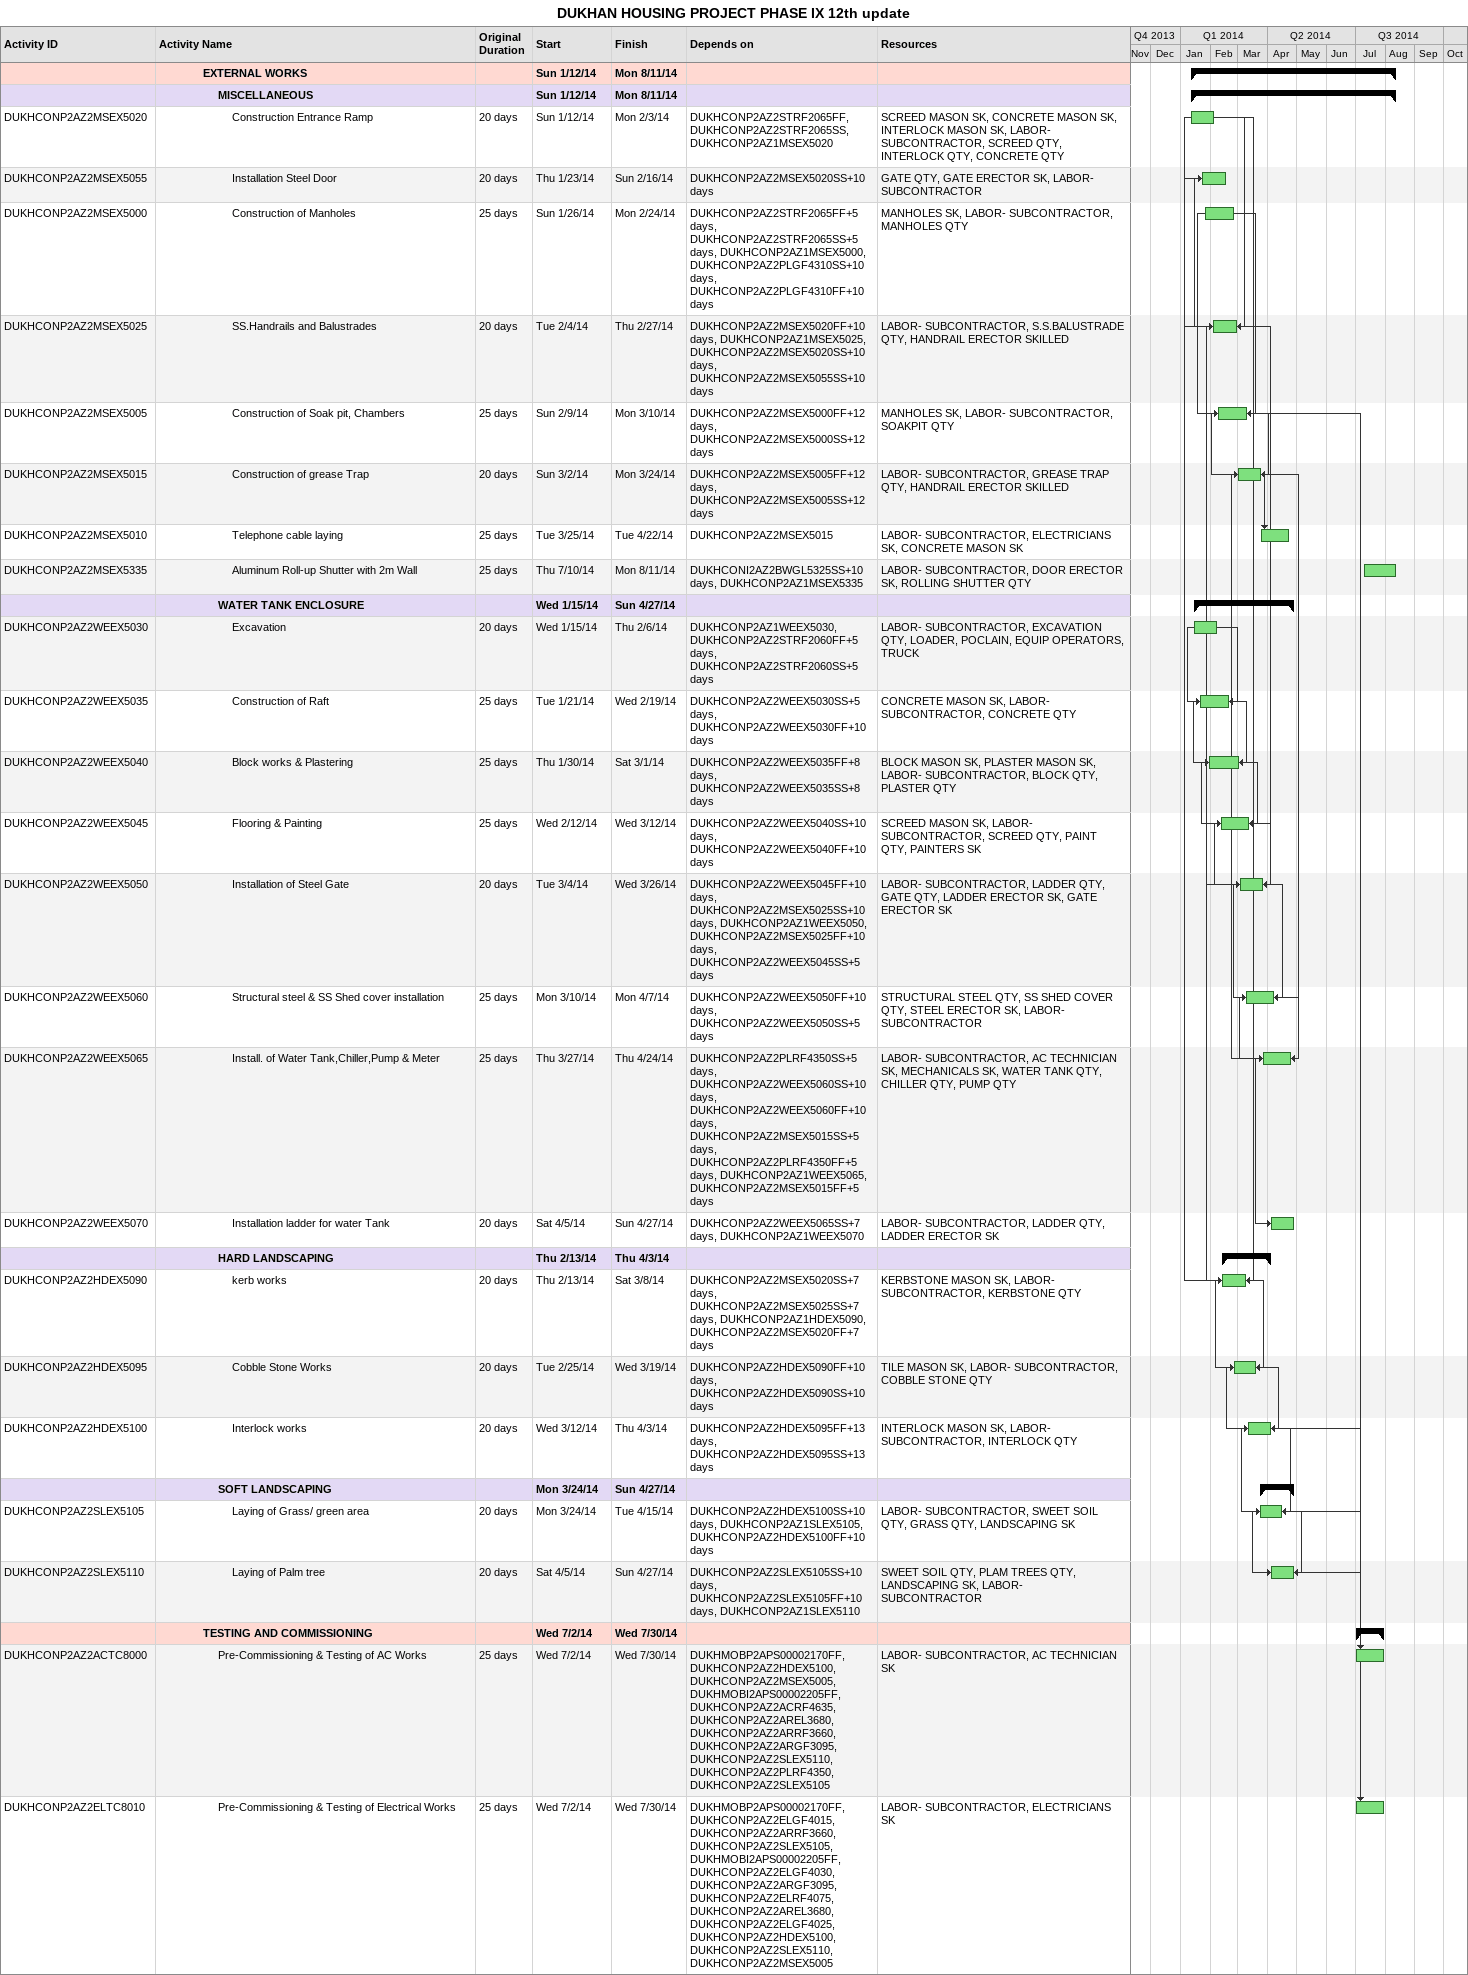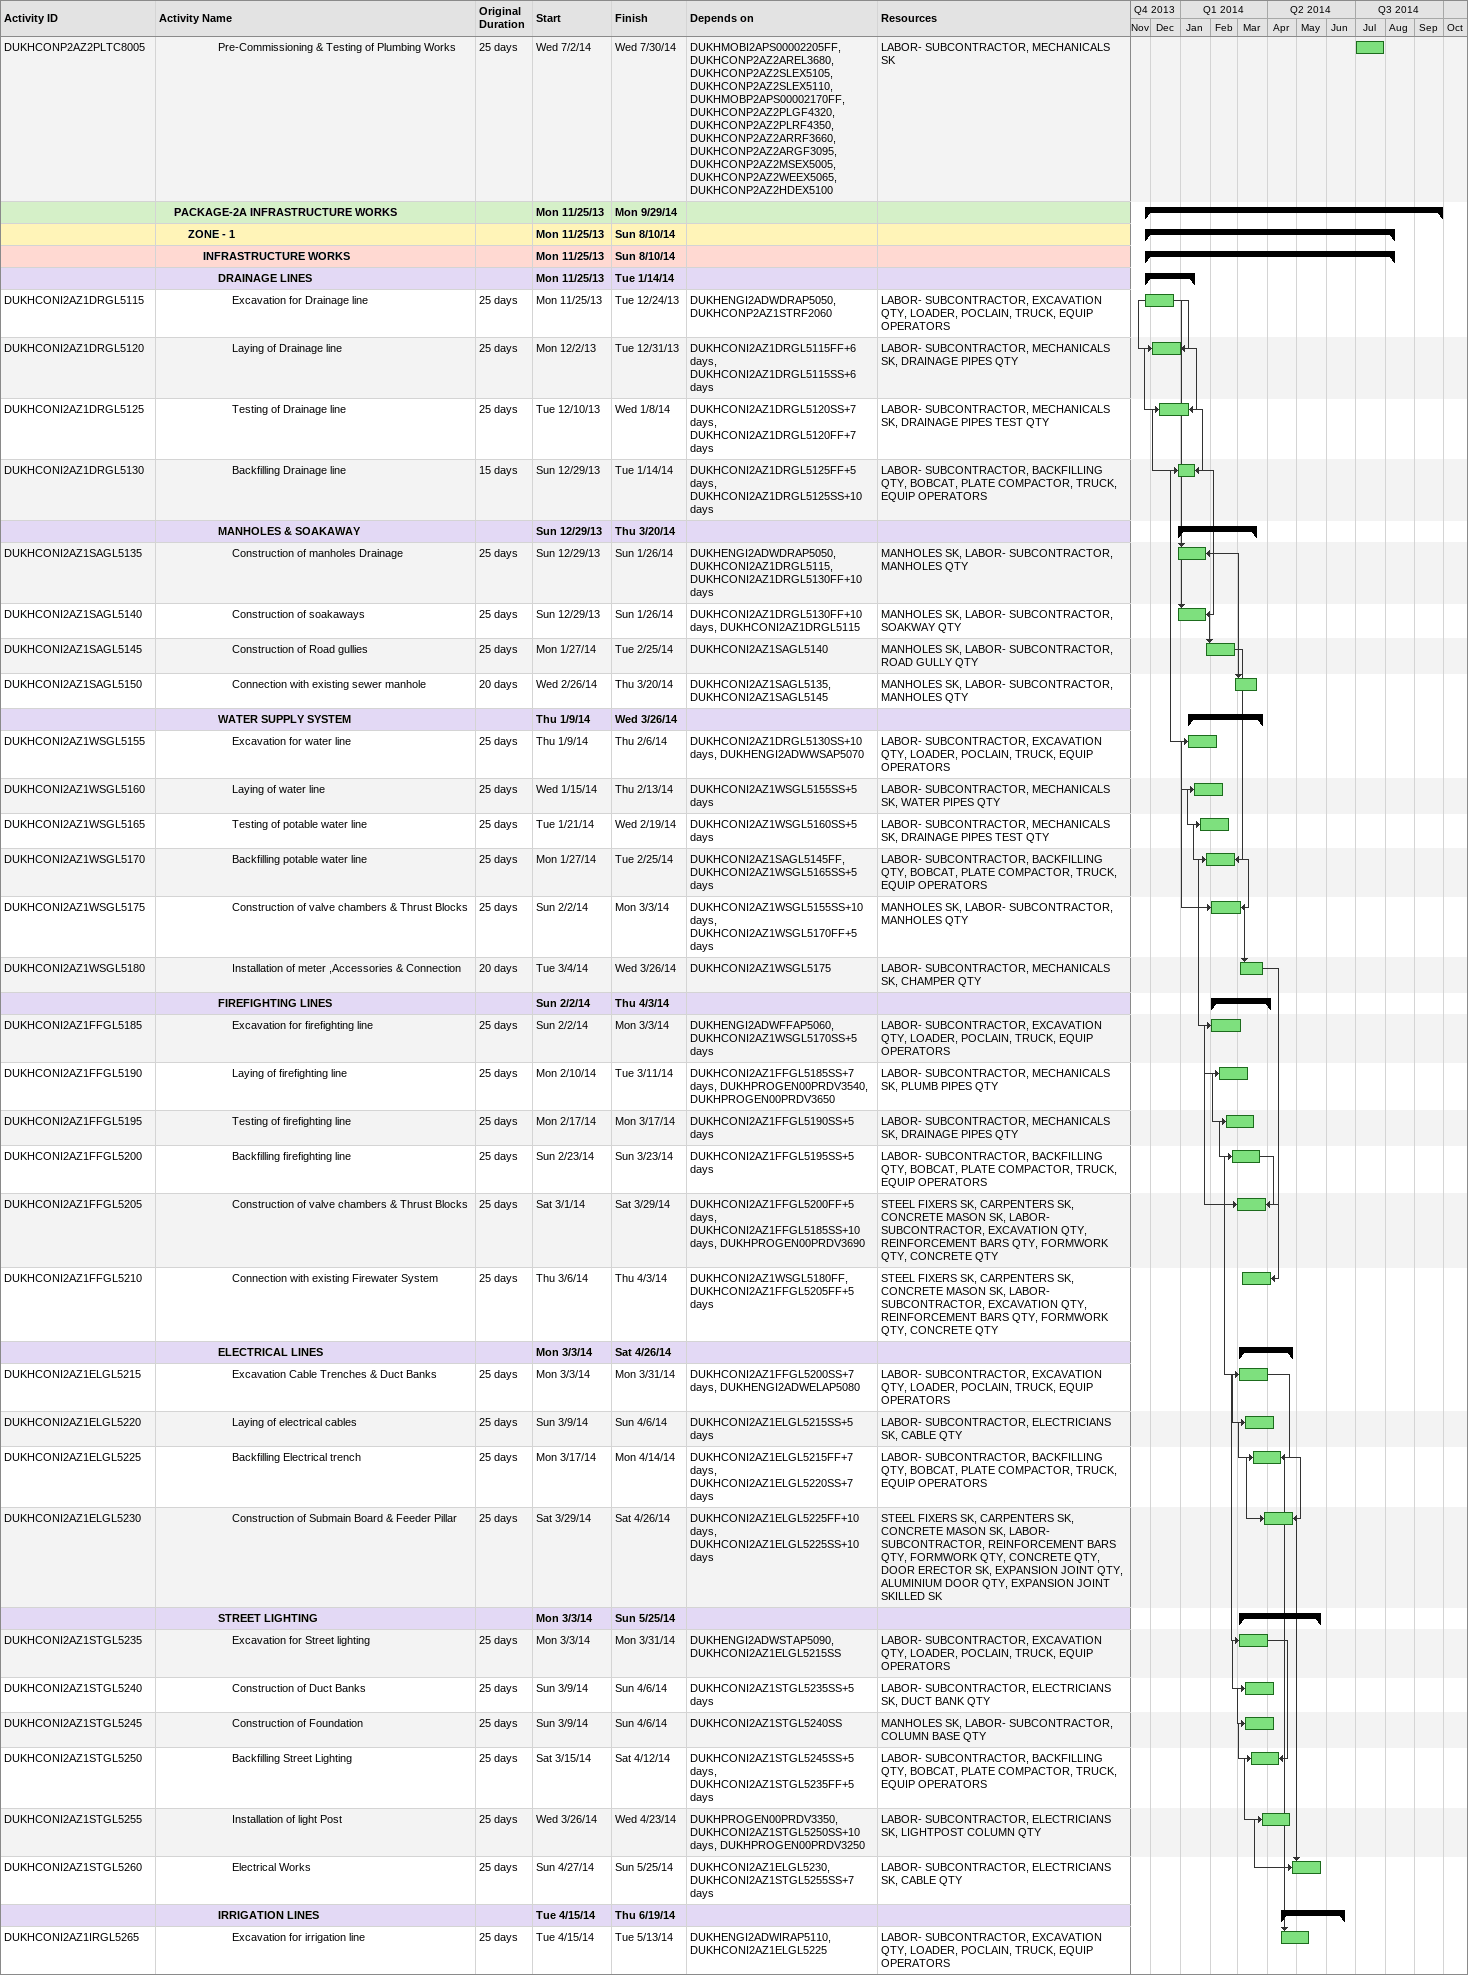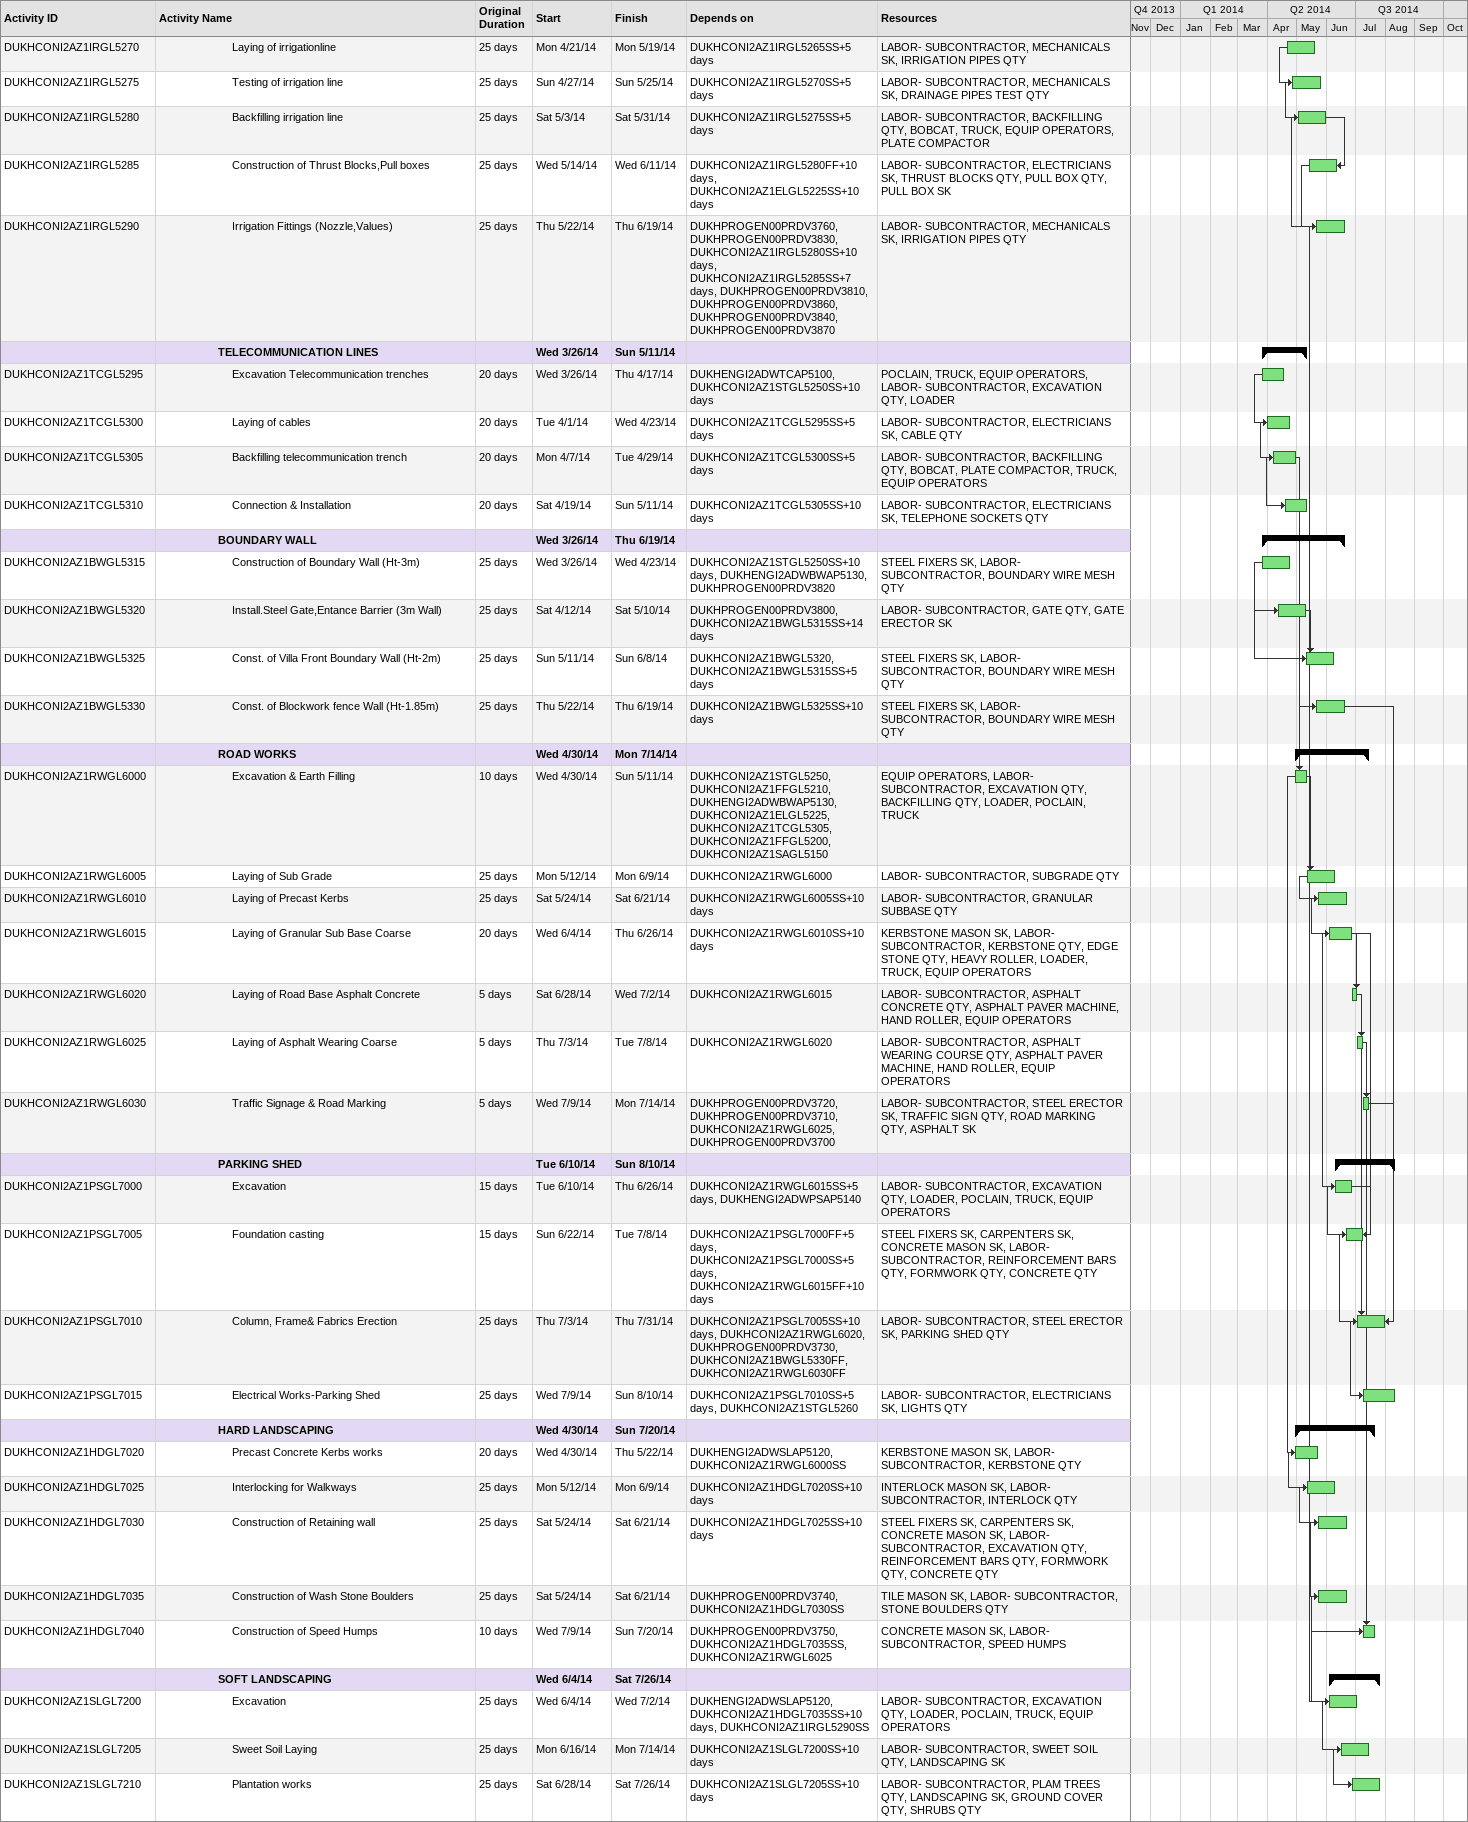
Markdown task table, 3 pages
DUKHAN HOUSING PROJECT PHASE IX 12th update

| ID | Level | Task | Original duration | Start | Finish | Predecessors | Resources |
|---|---|---|---|---|---|---|---|
|  | 4 | **EXTERNAL WORKS** |  | 2014-01-12 | 2014-08-11 |  |  |
|  | 5 | **MISCELLANEOUS** |  | 2014-01-12 | 2014-08-11 |  |  |
| DUKHCONP2AZ2MSEX5020 | 6 | Construction Entrance Ramp | 20d | 2014-01-12 | 2014-02-03 | DUKHCONP2AZ2STRF2065FF, DUKHCONP2AZ2STRF2065SS, DUKHCONP2AZ1MSEX5020 | SCREED MASON SK, CONCRETE MASON SK, INTERLOCK MASON SK, LABOR- SUBCONTRACTOR, SCREED QTY, INTERLOCK QTY, CONCRETE QTY |
| DUKHCONP2AZ2MSEX5055 | 6 | Installation Steel Door | 20d | 2014-01-23 | 2014-02-16 | DUKHCONP2AZ2MSEX5020SS+10d | GATE QTY, GATE ERECTOR SK, LABOR- SUBCONTRACTOR |
| DUKHCONP2AZ2MSEX5000 | 6 | Construction of Manholes | 25d | 2014-01-26 | 2014-02-24 | DUKHCONP2AZ2STRF2065FF+5d, DUKHCONP2AZ2STRF2065SS+5d, DUKHCONP2AZ1MSEX5000, DUKHCONP2AZ2PLGF4310SS+10d, DUKHCONP2AZ2PLGF4310FF+10d | MANHOLES SK, LABOR- SUBCONTRACTOR, MANHOLES QTY |
| DUKHCONP2AZ2MSEX5025 | 6 | SS.Handrails and Balustrades | 20d | 2014-02-04 | 2014-02-27 | DUKHCONP2AZ2MSEX5020FF+10d, DUKHCONP2AZ1MSEX5025, DUKHCONP2AZ2MSEX5020SS+10d, DUKHCONP2AZ2MSEX5055SS+10d | LABOR- SUBCONTRACTOR, S.S.BALUSTRADE QTY, HANDRAIL ERECTOR SKILLED |
| DUKHCONP2AZ2MSEX5005 | 6 | Construction of Soak pit, Chambers | 25d | 2014-02-09 | 2014-03-10 | DUKHCONP2AZ2MSEX5000FF+12d, DUKHCONP2AZ2MSEX5000SS+12d | MANHOLES SK, LABOR- SUBCONTRACTOR, SOAKPIT QTY |
| DUKHCONP2AZ2MSEX5015 | 6 | Construction of grease Trap | 20d | 2014-03-02 | 2014-03-24 | DUKHCONP2AZ2MSEX5005FF+12d, DUKHCONP2AZ2MSEX5005SS+12d | LABOR- SUBCONTRACTOR, GREASE TRAP QTY, HANDRAIL ERECTOR SKILLED |
| DUKHCONP2AZ2MSEX5010 | 6 | Telephone cable laying | 25d | 2014-03-25 | 2014-04-22 | DUKHCONP2AZ2MSEX5015 | LABOR- SUBCONTRACTOR, ELECTRICIANS SK, CONCRETE MASON SK |
| DUKHCONP2AZ2MSEX5335 | 6 | Aluminum Roll-up Shutter with 2m Wall | 25d | 2014-07-10 | 2014-08-11 | DUKHCONI2AZ2BWGL5325SS+10d, DUKHCONP2AZ1MSEX5335 | LABOR- SUBCONTRACTOR, DOOR ERECTOR SK, ROLLING SHUTTER QTY |
|  | 5 | **WATER TANK ENCLOSURE** |  | 2014-01-15 | 2014-04-27 |  |  |
| DUKHCONP2AZ2WEEX5030 | 6 | Excavation | 20d | 2014-01-15 | 2014-02-06 | DUKHCONP2AZ1WEEX5030, DUKHCONP2AZ2STRF2060FF+5d, DUKHCONP2AZ2STRF2060SS+5d | LABOR- SUBCONTRACTOR, EXCAVATION QTY, LOADER, POCLAIN, EQUIP OPERATORS, TRUCK |
| DUKHCONP2AZ2WEEX5035 | 6 | Construction of Raft | 25d | 2014-01-21 | 2014-02-19 | DUKHCONP2AZ2WEEX5030SS+5d, DUKHCONP2AZ2WEEX5030FF+10d | CONCRETE MASON SK, LABOR- SUBCONTRACTOR, CONCRETE QTY |
| DUKHCONP2AZ2WEEX5040 | 6 | Block works & Plastering | 25d | 2014-01-30 | 2014-03-01 | DUKHCONP2AZ2WEEX5035FF+8d, DUKHCONP2AZ2WEEX5035SS+8d | BLOCK MASON SK, PLASTER MASON SK, LABOR- SUBCONTRACTOR, BLOCK QTY, PLASTER QTY |
| DUKHCONP2AZ2WEEX5045 | 6 | Flooring & Painting | 25d | 2014-02-12 | 2014-03-12 | DUKHCONP2AZ2WEEX5040SS+10d, DUKHCONP2AZ2WEEX5040FF+10d | SCREED MASON SK, LABOR- SUBCONTRACTOR, SCREED QTY, PAINT QTY, PAINTERS SK |
| DUKHCONP2AZ2WEEX5050 | 6 | Installation of Steel Gate | 20d | 2014-03-04 | 2014-03-26 | DUKHCONP2AZ2WEEX5045FF+10d, DUKHCONP2AZ2MSEX5025SS+10d, DUKHCONP2AZ1WEEX5050, DUKHCONP2AZ2MSEX5025FF+10d, DUKHCONP2AZ2WEEX5045SS+5d | LABOR- SUBCONTRACTOR, LADDER QTY, GATE QTY, LADDER ERECTOR SK, GATE ERECTOR SK |
| DUKHCONP2AZ2WEEX5060 | 6 | Structural steel & SS Shed cover installation | 25d | 2014-03-10 | 2014-04-07 | DUKHCONP2AZ2WEEX5050FF+10d, DUKHCONP2AZ2WEEX5050SS+5d | STRUCTURAL STEEL QTY, SS SHED COVER QTY, STEEL ERECTOR SK, LABOR- SUBCONTRACTOR |
| DUKHCONP2AZ2WEEX5065 | 6 | Install. of Water Tank,Chiller,Pump & Meter | 25d | 2014-03-27 | 2014-04-24 | DUKHCONP2AZ2PLRF4350SS+5d, DUKHCONP2AZ2WEEX5060SS+10d, DUKHCONP2AZ2WEEX5060FF+10d, DUKHCONP2AZ2MSEX5015SS+5d, DUKHCONP2AZ2PLRF4350FF+5d, DUKHCONP2AZ1WEEX5065, DUKHCONP2AZ2MSEX5015FF+5d | LABOR- SUBCONTRACTOR, AC TECHNICIAN SK, MECHANICALS SK, WATER TANK QTY, CHILLER QTY, PUMP QTY |
| DUKHCONP2AZ2WEEX5070 | 6 | Installation ladder for water Tank | 20d | 2014-04-05 | 2014-04-27 | DUKHCONP2AZ2WEEX5065SS+7d, DUKHCONP2AZ1WEEX5070 | LABOR- SUBCONTRACTOR, LADDER QTY, LADDER ERECTOR SK |
|  | 5 | **HARD LANDSCAPING** |  | 2014-02-13 | 2014-04-03 |  |  |
| DUKHCONP2AZ2HDEX5090 | 6 | kerb works | 20d | 2014-02-13 | 2014-03-08 | DUKHCONP2AZ2MSEX5020SS+7d, DUKHCONP2AZ2MSEX5025SS+7d, DUKHCONP2AZ1HDEX5090, DUKHCONP2AZ2MSEX5020FF+7d | KERBSTONE MASON SK, LABOR- SUBCONTRACTOR, KERBSTONE QTY |
| DUKHCONP2AZ2HDEX5095 | 6 | Cobble Stone Works | 20d | 2014-02-25 | 2014-03-19 | DUKHCONP2AZ2HDEX5090FF+10d, DUKHCONP2AZ2HDEX5090SS+10d | TILE MASON SK, LABOR- SUBCONTRACTOR, COBBLE STONE QTY |
| DUKHCONP2AZ2HDEX5100 | 6 | Interlock works | 20d | 2014-03-12 | 2014-04-03 | DUKHCONP2AZ2HDEX5095FF+13d, DUKHCONP2AZ2HDEX5095SS+13d | INTERLOCK MASON SK, LABOR- SUBCONTRACTOR, INTERLOCK QTY |
|  | 5 | **SOFT LANDSCAPING** |  | 2014-03-24 | 2014-04-27 |  |  |
| DUKHCONP2AZ2SLEX5105 | 6 | Laying of Grass/ green area | 20d | 2014-03-24 | 2014-04-15 | DUKHCONP2AZ2HDEX5100SS+10d, DUKHCONP2AZ1SLEX5105, DUKHCONP2AZ2HDEX5100FF+10d | LABOR- SUBCONTRACTOR, SWEET SOIL QTY, GRASS QTY, LANDSCAPING SK |
| DUKHCONP2AZ2SLEX5110 | 6 | Laying of Palm tree | 20d | 2014-04-05 | 2014-04-27 | DUKHCONP2AZ2SLEX5105SS+10d, DUKHCONP2AZ2SLEX5105FF+10d, DUKHCONP2AZ1SLEX5110 | SWEET SOIL QTY, PLAM TREES QTY, LANDSCAPING SK, LABOR- SUBCONTRACTOR |
|  | 4 | **TESTING AND COMMISSIONING** |  | 2014-07-02 | 2014-07-30 |  |  |
| DUKHCONP2AZ2ACTC8000 | 5 | Pre-Commissioning & Testing of AC Works | 25d | 2014-07-02 | 2014-07-30 | DUKHMOBP2APS00002170FF, DUKHCONP2AZ2HDEX5100, DUKHCONP2AZ2MSEX5005, DUKHMOBI2APS00002205FF, DUKHCONP2AZ2ACRF4635, DUKHCONP2AZ2AREL3680, DUKHCONP2AZ2ARRF3660, DUKHCONP2AZ2ARGF3095, DUKHCONP2AZ2SLEX5110, DUKHCONP2AZ2PLRF4350, DUKHCONP2AZ2SLEX5105 | LABOR- SUBCONTRACTOR, AC TECHNICIAN SK |
| DUKHCONP2AZ2ELTC8010 | 5 | Pre-Commissioning & Testing of Electrical Works | 25d | 2014-07-02 | 2014-07-30 | DUKHMOBP2APS00002170FF, DUKHCONP2AZ2ELGF4015, DUKHCONP2AZ2ARRF3660, DUKHCONP2AZ2SLEX5105, DUKHMOBI2APS00002205FF, DUKHCONP2AZ2ELGF4030, DUKHCONP2AZ2ARGF3095, DUKHCONP2AZ2ELRF4075, DUKHCONP2AZ2AREL3680, DUKHCONP2AZ2ELGF4025, DUKHCONP2AZ2HDEX5100, DUKHCONP2AZ2SLEX5110, DUKHCONP2AZ2MSEX5005 | LABOR- SUBCONTRACTOR, ELECTRICIANS SK |
| DUKHCONP2AZ2PLTC8005 | 5 | Pre-Commissioning & Testing of Plumbing Works | 25d | 2014-07-02 | 2014-07-30 | DUKHMOBI2APS00002205FF, DUKHCONP2AZ2AREL3680, DUKHCONP2AZ2SLEX5105, DUKHCONP2AZ2SLEX5110, DUKHMOBP2APS00002170FF, DUKHCONP2AZ2PLGF4320, DUKHCONP2AZ2PLRF4350, DUKHCONP2AZ2ARRF3660, DUKHCONP2AZ2ARGF3095, DUKHCONP2AZ2MSEX5005, DUKHCONP2AZ2WEEX5065, DUKHCONP2AZ2HDEX5100 | LABOR- SUBCONTRACTOR, MECHANICALS SK |
|  | 2 | **PACKAGE-2A INFRASTRUCTURE WORKS** |  | 2013-11-25 | 2014-09-29 |  |  |
|  | 3 | **ZONE - 1** |  | 2013-11-25 | 2014-08-10 |  |  |
|  | 4 | **INFRASTRUCTURE WORKS** |  | 2013-11-25 | 2014-08-10 |  |  |
|  | 5 | **DRAINAGE LINES** |  | 2013-11-25 | 2014-01-14 |  |  |
| DUKHCONI2AZ1DRGL5115 | 6 | Excavation for Drainage line | 25d | 2013-11-25 | 2013-12-24 | DUKHENGI2ADWDRAP5050, DUKHCONP2AZ1STRF2060 | LABOR- SUBCONTRACTOR, EXCAVATION QTY, LOADER, POCLAIN, TRUCK, EQUIP OPERATORS |
| DUKHCONI2AZ1DRGL5120 | 6 | Laying of Drainage line | 25d | 2013-12-02 | 2013-12-31 | DUKHCONI2AZ1DRGL5115FF+6d, DUKHCONI2AZ1DRGL5115SS+6d | LABOR- SUBCONTRACTOR, MECHANICALS SK, DRAINAGE PIPES QTY |
| DUKHCONI2AZ1DRGL5125 | 6 | Testing of Drainage line | 25d | 2013-12-10 | 2014-01-08 | DUKHCONI2AZ1DRGL5120SS+7d, DUKHCONI2AZ1DRGL5120FF+7d | LABOR- SUBCONTRACTOR, MECHANICALS SK, DRAINAGE PIPES TEST QTY |
| DUKHCONI2AZ1DRGL5130 | 6 | Backfilling Drainage line | 15d | 2013-12-29 | 2014-01-14 | DUKHCONI2AZ1DRGL5125FF+5d, DUKHCONI2AZ1DRGL5125SS+10d | LABOR- SUBCONTRACTOR, BACKFILLING QTY, BOBCAT, PLATE COMPACTOR, TRUCK, EQUIP OPERATORS |
|  | 5 | **MANHOLES & SOAKAWAY** |  | 2013-12-29 | 2014-03-20 |  |  |
| DUKHCONI2AZ1SAGL5135 | 6 | Construction of manholes Drainage | 25d | 2013-12-29 | 2014-01-26 | DUKHENGI2ADWDRAP5050, DUKHCONI2AZ1DRGL5115, DUKHCONI2AZ1DRGL5130FF+10d | MANHOLES SK, LABOR- SUBCONTRACTOR, MANHOLES QTY |
| DUKHCONI2AZ1SAGL5140 | 6 | Construction of soakaways | 25d | 2013-12-29 | 2014-01-26 | DUKHCONI2AZ1DRGL5130FF+10d, DUKHCONI2AZ1DRGL5115 | MANHOLES SK, LABOR- SUBCONTRACTOR, SOAKWAY QTY |
| DUKHCONI2AZ1SAGL5145 | 6 | Construction of Road gullies | 25d | 2014-01-27 | 2014-02-25 | DUKHCONI2AZ1SAGL5140 | MANHOLES SK, LABOR- SUBCONTRACTOR, ROAD GULLY QTY |
| DUKHCONI2AZ1SAGL5150 | 6 | Connection with existing sewer manhole | 20d | 2014-02-26 | 2014-03-20 | DUKHCONI2AZ1SAGL5135, DUKHCONI2AZ1SAGL5145 | MANHOLES SK, LABOR- SUBCONTRACTOR, MANHOLES QTY |
|  | 5 | **WATER SUPPLY SYSTEM** |  | 2014-01-09 | 2014-03-26 |  |  |
| DUKHCONI2AZ1WSGL5155 | 6 | Excavation for water line | 25d | 2014-01-09 | 2014-02-06 | DUKHCONI2AZ1DRGL5130SS+10d, DUKHENGI2ADWWSAP5070 | LABOR- SUBCONTRACTOR, EXCAVATION QTY, LOADER, POCLAIN, TRUCK, EQUIP OPERATORS |
| DUKHCONI2AZ1WSGL5160 | 6 | Laying of water line | 25d | 2014-01-15 | 2014-02-13 | DUKHCONI2AZ1WSGL5155SS+5d | LABOR- SUBCONTRACTOR, MECHANICALS SK, WATER PIPES QTY |
| DUKHCONI2AZ1WSGL5165 | 6 | Testing of potable water line | 25d | 2014-01-21 | 2014-02-19 | DUKHCONI2AZ1WSGL5160SS+5d | LABOR- SUBCONTRACTOR, MECHANICALS SK, DRAINAGE PIPES TEST QTY |
| DUKHCONI2AZ1WSGL5170 | 6 | Backfilling potable water line | 25d | 2014-01-27 | 2014-02-25 | DUKHCONI2AZ1SAGL5145FF, DUKHCONI2AZ1WSGL5165SS+5d | LABOR- SUBCONTRACTOR, BACKFILLING QTY, BOBCAT, PLATE COMPACTOR, TRUCK, EQUIP OPERATORS |
| DUKHCONI2AZ1WSGL5175 | 6 | Construction of valve chambers & Thrust Blocks | 25d | 2014-02-02 | 2014-03-03 | DUKHCONI2AZ1WSGL5155SS+10d, DUKHCONI2AZ1WSGL5170FF+5d | MANHOLES SK, LABOR- SUBCONTRACTOR, MANHOLES QTY |
| DUKHCONI2AZ1WSGL5180 | 6 | Installation of meter ,Accessories & Connection | 20d | 2014-03-04 | 2014-03-26 | DUKHCONI2AZ1WSGL5175 | LABOR- SUBCONTRACTOR, MECHANICALS SK, CHAMPER QTY |
|  | 5 | **FIREFIGHTING LINES** |  | 2014-02-02 | 2014-04-03 |  |  |
| DUKHCONI2AZ1FFGL5185 | 6 | Excavation for firefighting line | 25d | 2014-02-02 | 2014-03-03 | DUKHENGI2ADWFFAP5060, DUKHCONI2AZ1WSGL5170SS+5d | LABOR- SUBCONTRACTOR, EXCAVATION QTY, LOADER, POCLAIN, TRUCK, EQUIP OPERATORS |
| DUKHCONI2AZ1FFGL5190 | 6 | Laying of firefighting line | 25d | 2014-02-10 | 2014-03-11 | DUKHCONI2AZ1FFGL5185SS+7d, DUKHPROGEN00PRDV3540, DUKHPROGEN00PRDV3650 | LABOR- SUBCONTRACTOR, MECHANICALS SK, PLUMB PIPES QTY |
| DUKHCONI2AZ1FFGL5195 | 6 | Testing of firefighting line | 25d | 2014-02-17 | 2014-03-17 | DUKHCONI2AZ1FFGL5190SS+5d | LABOR- SUBCONTRACTOR, MECHANICALS SK, DRAINAGE PIPES QTY |
| DUKHCONI2AZ1FFGL5200 | 6 | Backfilling firefighting line | 25d | 2014-02-23 | 2014-03-23 | DUKHCONI2AZ1FFGL5195SS+5d | LABOR- SUBCONTRACTOR, BACKFILLING QTY, BOBCAT, PLATE COMPACTOR, TRUCK, EQUIP OPERATORS |
| DUKHCONI2AZ1FFGL5205 | 6 | Construction of valve chambers & Thrust Blocks | 25d | 2014-03-01 | 2014-03-29 | DUKHCONI2AZ1FFGL5200FF+5d, DUKHCONI2AZ1FFGL5185SS+10d, DUKHPROGEN00PRDV3690 | STEEL FIXERS SK, CARPENTERS SK, CONCRETE MASON SK, LABOR- SUBCONTRACTOR, EXCAVATION QTY, REINFORCEMENT BARS QTY, FORMWORK QTY, CONCRETE QTY |
| DUKHCONI2AZ1FFGL5210 | 6 | Connection with existing Firewater System | 25d | 2014-03-06 | 2014-04-03 | DUKHCONI2AZ1WSGL5180FF, DUKHCONI2AZ1FFGL5205FF+5d | STEEL FIXERS SK, CARPENTERS SK, CONCRETE MASON SK, LABOR- SUBCONTRACTOR, EXCAVATION QTY, REINFORCEMENT BARS QTY, FORMWORK QTY, CONCRETE QTY |
|  | 5 | **ELECTRICAL LINES** |  | 2014-03-03 | 2014-04-26 |  |  |
| DUKHCONI2AZ1ELGL5215 | 6 | Excavation Cable Trenches & Duct Banks | 25d | 2014-03-03 | 2014-03-31 | DUKHCONI2AZ1FFGL5200SS+7d, DUKHENGI2ADWELAP5080 | LABOR- SUBCONTRACTOR, EXCAVATION QTY, LOADER, POCLAIN, TRUCK, EQUIP OPERATORS |
| DUKHCONI2AZ1ELGL5220 | 6 | Laying of electrical cables | 25d | 2014-03-09 | 2014-04-06 | DUKHCONI2AZ1ELGL5215SS+5d | LABOR- SUBCONTRACTOR, ELECTRICIANS SK, CABLE QTY |
| DUKHCONI2AZ1ELGL5225 | 6 | Backfilling Electrical trench | 25d | 2014-03-17 | 2014-04-14 | DUKHCONI2AZ1ELGL5215FF+7d, DUKHCONI2AZ1ELGL5220SS+7d | LABOR- SUBCONTRACTOR, BACKFILLING QTY, BOBCAT, PLATE COMPACTOR, TRUCK, EQUIP OPERATORS |
| DUKHCONI2AZ1ELGL5230 | 6 | Construction of Submain Board & Feeder Pillar | 25d | 2014-03-29 | 2014-04-26 | DUKHCONI2AZ1ELGL5225FF+10d, DUKHCONI2AZ1ELGL5225SS+10d | STEEL FIXERS SK, CARPENTERS SK, CONCRETE MASON SK, LABOR- SUBCONTRACTOR, REINFORCEMENT BARS QTY, FORMWORK QTY, CONCRETE QTY, DOOR ERECTOR SK, EXPANSION JOINT QTY, ALUMINIUM DOOR QTY, EXPANSION JOINT SKILLED SK |
|  | 5 | **STREET LIGHTING** |  | 2014-03-03 | 2014-05-25 |  |  |
| DUKHCONI2AZ1STGL5235 | 6 | Excavation for Street lighting | 25d | 2014-03-03 | 2014-03-31 | DUKHENGI2ADWSTAP5090, DUKHCONI2AZ1ELGL5215SS | LABOR- SUBCONTRACTOR, EXCAVATION QTY, LOADER, POCLAIN, TRUCK, EQUIP OPERATORS |
| DUKHCONI2AZ1STGL5240 | 6 | Construction of Duct Banks | 25d | 2014-03-09 | 2014-04-06 | DUKHCONI2AZ1STGL5235SS+5d | LABOR- SUBCONTRACTOR, ELECTRICIANS SK, DUCT BANK QTY |
| DUKHCONI2AZ1STGL5245 | 6 | Construction of Foundation | 25d | 2014-03-09 | 2014-04-06 | DUKHCONI2AZ1STGL5240SS | MANHOLES SK, LABOR- SUBCONTRACTOR, COLUMN BASE QTY |
| DUKHCONI2AZ1STGL5250 | 6 | Backfilling Street Lighting | 25d | 2014-03-15 | 2014-04-12 | DUKHCONI2AZ1STGL5245SS+5d, DUKHCONI2AZ1STGL5235FF+5d | LABOR- SUBCONTRACTOR, BACKFILLING QTY, BOBCAT, PLATE COMPACTOR, TRUCK, EQUIP OPERATORS |
| DUKHCONI2AZ1STGL5255 | 6 | Installation of light Post | 25d | 2014-03-26 | 2014-04-23 | DUKHPROGEN00PRDV3350, DUKHCONI2AZ1STGL5250SS+10d, DUKHPROGEN00PRDV3250 | LABOR- SUBCONTRACTOR, ELECTRICIANS SK, LIGHTPOST COLUMN QTY |
| DUKHCONI2AZ1STGL5260 | 6 | Electrical Works | 25d | 2014-04-27 | 2014-05-25 | DUKHCONI2AZ1ELGL5230, DUKHCONI2AZ1STGL5255SS+7d | LABOR- SUBCONTRACTOR, ELECTRICIANS SK, CABLE QTY |
|  | 5 | **IRRIGATION LINES** |  | 2014-04-15 | 2014-06-19 |  |  |
| DUKHCONI2AZ1IRGL5265 | 6 | Excavation for irrigation line | 25d | 2014-04-15 | 2014-05-13 | DUKHENGI2ADWIRAP5110, DUKHCONI2AZ1ELGL5225 | LABOR- SUBCONTRACTOR, EXCAVATION QTY, LOADER, POCLAIN, TRUCK, EQUIP OPERATORS |
| DUKHCONI2AZ1IRGL5270 | 6 | Laying of irrigationline | 25d | 2014-04-21 | 2014-05-19 | DUKHCONI2AZ1IRGL5265SS+5d | LABOR- SUBCONTRACTOR, MECHANICALS SK, IRRIGATION PIPES QTY |
| DUKHCONI2AZ1IRGL5275 | 6 | Testing of irrigation line | 25d | 2014-04-27 | 2014-05-25 | DUKHCONI2AZ1IRGL5270SS+5d | LABOR- SUBCONTRACTOR, MECHANICALS SK, DRAINAGE PIPES TEST QTY |
| DUKHCONI2AZ1IRGL5280 | 6 | Backfilling irrigation line | 25d | 2014-05-03 | 2014-05-31 | DUKHCONI2AZ1IRGL5275SS+5d | LABOR- SUBCONTRACTOR, BACKFILLING QTY, BOBCAT, TRUCK, EQUIP OPERATORS, PLATE COMPACTOR |
| DUKHCONI2AZ1IRGL5285 | 6 | Construction of Thrust Blocks,Pull boxes | 25d | 2014-05-14 | 2014-06-11 | DUKHCONI2AZ1IRGL5280FF+10d, DUKHCONI2AZ1ELGL5225SS+10d | LABOR- SUBCONTRACTOR, ELECTRICIANS SK, THRUST BLOCKS QTY, PULL BOX QTY, PULL BOX SK |
| DUKHCONI2AZ1IRGL5290 | 6 | Irrigation Fittings (Nozzle,Values) | 25d | 2014-05-22 | 2014-06-19 | DUKHPROGEN00PRDV3760, DUKHPROGEN00PRDV3830, DUKHCONI2AZ1IRGL5280SS+10d, DUKHCONI2AZ1IRGL5285SS+7d, DUKHPROGEN00PRDV3810, DUKHPROGEN00PRDV3860, DUKHPROGEN00PRDV3840, DUKHPROGEN00PRDV3870 | LABOR- SUBCONTRACTOR, MECHANICALS SK, IRRIGATION PIPES QTY |
|  | 5 | **TELECOMMUNICATION LINES** |  | 2014-03-26 | 2014-05-11 |  |  |
| DUKHCONI2AZ1TCGL5295 | 6 | Excavation Telecommunication trenches | 20d | 2014-03-26 | 2014-04-17 | DUKHENGI2ADWTCAP5100, DUKHCONI2AZ1STGL5250SS+10d | POCLAIN, TRUCK, EQUIP OPERATORS, LABOR- SUBCONTRACTOR, EXCAVATION QTY, LOADER |
| DUKHCONI2AZ1TCGL5300 | 6 | Laying of cables | 20d | 2014-04-01 | 2014-04-23 | DUKHCONI2AZ1TCGL5295SS+5d | LABOR- SUBCONTRACTOR, ELECTRICIANS SK, CABLE QTY |
| DUKHCONI2AZ1TCGL5305 | 6 | Backfilling telecommunication trench | 20d | 2014-04-07 | 2014-04-29 | DUKHCONI2AZ1TCGL5300SS+5d | LABOR- SUBCONTRACTOR, BACKFILLING QTY, BOBCAT, PLATE COMPACTOR, TRUCK, EQUIP OPERATORS |
| DUKHCONI2AZ1TCGL5310 | 6 | Connection & Installation | 20d | 2014-04-19 | 2014-05-11 | DUKHCONI2AZ1TCGL5305SS+10d | LABOR- SUBCONTRACTOR, ELECTRICIANS SK, TELEPHONE SOCKETS QTY |
|  | 5 | **BOUNDARY WALL** |  | 2014-03-26 | 2014-06-19 |  |  |
| DUKHCONI2AZ1BWGL5315 | 6 | Construction of Boundary Wall (Ht-3m) | 25d | 2014-03-26 | 2014-04-23 | DUKHCONI2AZ1STGL5250SS+10d, DUKHENGI2ADWBWAP5130, DUKHPROGEN00PRDV3820 | STEEL FIXERS SK, LABOR- SUBCONTRACTOR, BOUNDARY WIRE MESH QTY |
| DUKHCONI2AZ1BWGL5320 | 6 | Install.Steel Gate,Entance Barrier (3m Wall) | 25d | 2014-04-12 | 2014-05-10 | DUKHPROGEN00PRDV3800, DUKHCONI2AZ1BWGL5315SS+14d | LABOR- SUBCONTRACTOR, GATE QTY, GATE ERECTOR SK |
| DUKHCONI2AZ1BWGL5325 | 6 | Const. of Villa Front Boundary Wall (Ht-2m) | 25d | 2014-05-11 | 2014-06-08 | DUKHCONI2AZ1BWGL5320, DUKHCONI2AZ1BWGL5315SS+5d | STEEL FIXERS SK, LABOR- SUBCONTRACTOR, BOUNDARY WIRE MESH QTY |
| DUKHCONI2AZ1BWGL5330 | 6 | Const. of Blockwork fence Wall (Ht-1.85m) | 25d | 2014-05-22 | 2014-06-19 | DUKHCONI2AZ1BWGL5325SS+10d | STEEL FIXERS SK, LABOR- SUBCONTRACTOR, BOUNDARY WIRE MESH QTY |
|  | 5 | **ROAD WORKS** |  | 2014-04-30 | 2014-07-14 |  |  |
| DUKHCONI2AZ1RWGL6000 | 6 | Excavation & Earth Filling | 10d | 2014-04-30 | 2014-05-11 | DUKHCONI2AZ1STGL5250, DUKHCONI2AZ1FFGL5210, DUKHENGI2ADWBWAP5130, DUKHCONI2AZ1ELGL5225, DUKHCONI2AZ1TCGL5305, DUKHCONI2AZ1FFGL5200, DUKHCONI2AZ1SAGL5150 | EQUIP OPERATORS, LABOR- SUBCONTRACTOR, EXCAVATION QTY, BACKFILLING QTY, LOADER, POCLAIN, TRUCK |
| DUKHCONI2AZ1RWGL6005 | 6 | Laying of Sub Grade | 25d | 2014-05-12 | 2014-06-09 | DUKHCONI2AZ1RWGL6000 | LABOR- SUBCONTRACTOR, SUBGRADE QTY |
| DUKHCONI2AZ1RWGL6010 | 6 | Laying of Precast Kerbs | 25d | 2014-05-24 | 2014-06-21 | DUKHCONI2AZ1RWGL6005SS+10d | LABOR- SUBCONTRACTOR, GRANULAR SUBBASE QTY |
| DUKHCONI2AZ1RWGL6015 | 6 | Laying of Granular Sub Base Coarse | 20d | 2014-06-04 | 2014-06-26 | DUKHCONI2AZ1RWGL6010SS+10d | KERBSTONE MASON SK, LABOR- SUBCONTRACTOR, KERBSTONE QTY, EDGE STONE QTY, HEAVY ROLLER, LOADER, TRUCK, EQUIP OPERATORS |
| DUKHCONI2AZ1RWGL6020 | 6 | Laying of Road Base Asphalt Concrete | 5d | 2014-06-28 | 2014-07-02 | DUKHCONI2AZ1RWGL6015 | LABOR- SUBCONTRACTOR, ASPHALT CONCRETE QTY, ASPHALT PAVER MACHINE, HAND ROLLER, EQUIP OPERATORS |
| DUKHCONI2AZ1RWGL6025 | 6 | Laying of Asphalt Wearing Coarse | 5d | 2014-07-03 | 2014-07-08 | DUKHCONI2AZ1RWGL6020 | LABOR- SUBCONTRACTOR, ASPHALT WEARING COURSE QTY, ASPHALT PAVER MACHINE, HAND ROLLER, EQUIP OPERATORS |
| DUKHCONI2AZ1RWGL6030 | 6 | Traffic Signage & Road Marking | 5d | 2014-07-09 | 2014-07-14 | DUKHPROGEN00PRDV3720, DUKHPROGEN00PRDV3710, DUKHCONI2AZ1RWGL6025, DUKHPROGEN00PRDV3700 | LABOR- SUBCONTRACTOR, STEEL ERECTOR SK, TRAFFIC SIGN QTY, ROAD MARKING QTY, ASPHALT SK |
|  | 5 | **PARKING SHED** |  | 2014-06-10 | 2014-08-10 |  |  |
| DUKHCONI2AZ1PSGL7000 | 6 | Excavation | 15d | 2014-06-10 | 2014-06-26 | DUKHCONI2AZ1RWGL6015SS+5d, DUKHENGI2ADWPSAP5140 | LABOR- SUBCONTRACTOR, EXCAVATION QTY, LOADER, POCLAIN, TRUCK, EQUIP OPERATORS |
| DUKHCONI2AZ1PSGL7005 | 6 | Foundation casting | 15d | 2014-06-22 | 2014-07-08 | DUKHCONI2AZ1PSGL7000FF+5d, DUKHCONI2AZ1PSGL7000SS+5d, DUKHCONI2AZ1RWGL6015FF+10d | STEEL FIXERS SK, CARPENTERS SK, CONCRETE MASON SK, LABOR- SUBCONTRACTOR, REINFORCEMENT BARS QTY, FORMWORK QTY, CONCRETE QTY |
| DUKHCONI2AZ1PSGL7010 | 6 | Column, Frame& Fabrics Erection | 25d | 2014-07-03 | 2014-07-31 | DUKHCONI2AZ1PSGL7005SS+10d, DUKHCONI2AZ1RWGL6020, DUKHPROGEN00PRDV3730, DUKHCONI2AZ1BWGL5330FF, DUKHCONI2AZ1RWGL6030FF | LABOR- SUBCONTRACTOR, STEEL ERECTOR SK, PARKING SHED QTY |
| DUKHCONI2AZ1PSGL7015 | 6 | Electrical Works-Parking Shed | 25d | 2014-07-09 | 2014-08-10 | DUKHCONI2AZ1PSGL7010SS+5d, DUKHCONI2AZ1STGL5260 | LABOR- SUBCONTRACTOR, ELECTRICIANS SK, LIGHTS QTY |
|  | 5 | **HARD LANDSCAPING** |  | 2014-04-30 | 2014-07-20 |  |  |
| DUKHCONI2AZ1HDGL7020 | 6 | Precast Concrete Kerbs works | 20d | 2014-04-30 | 2014-05-22 | DUKHENGI2ADWSLAP5120, DUKHCONI2AZ1RWGL6000SS | KERBSTONE MASON SK, LABOR- SUBCONTRACTOR, KERBSTONE QTY |
| DUKHCONI2AZ1HDGL7025 | 6 | Interlocking for Walkways | 25d | 2014-05-12 | 2014-06-09 | DUKHCONI2AZ1HDGL7020SS+10d | INTERLOCK MASON SK, LABOR- SUBCONTRACTOR, INTERLOCK QTY |
| DUKHCONI2AZ1HDGL7030 | 6 | Construction of Retaining wall | 25d | 2014-05-24 | 2014-06-21 | DUKHCONI2AZ1HDGL7025SS+10d | STEEL FIXERS SK, CARPENTERS SK, CONCRETE MASON SK, LABOR- SUBCONTRACTOR, EXCAVATION QTY, REINFORCEMENT BARS QTY, FORMWORK QTY, CONCRETE QTY |
| DUKHCONI2AZ1HDGL7035 | 6 | Construction of Wash Stone Boulders | 25d | 2014-05-24 | 2014-06-21 | DUKHPROGEN00PRDV3740, DUKHCONI2AZ1HDGL7030SS | TILE MASON SK, LABOR- SUBCONTRACTOR, STONE BOULDERS QTY |
| DUKHCONI2AZ1HDGL7040 | 6 | Construction of Speed Humps | 10d | 2014-07-09 | 2014-07-20 | DUKHPROGEN00PRDV3750, DUKHCONI2AZ1HDGL7035SS, DUKHCONI2AZ1RWGL6025 | CONCRETE MASON SK, LABOR- SUBCONTRACTOR, SPEED HUMPS |
|  | 5 | **SOFT LANDSCAPING** |  | 2014-06-04 | 2014-07-26 |  |  |
| DUKHCONI2AZ1SLGL7200 | 6 | Excavation | 25d | 2014-06-04 | 2014-07-02 | DUKHENGI2ADWSLAP5120, DUKHCONI2AZ1HDGL7035SS+10d, DUKHCONI2AZ1IRGL5290SS | LABOR- SUBCONTRACTOR, EXCAVATION QTY, LOADER, POCLAIN, TRUCK, EQUIP OPERATORS |
| DUKHCONI2AZ1SLGL7205 | 6 | Sweet Soil Laying | 25d | 2014-06-16 | 2014-07-14 | DUKHCONI2AZ1SLGL7200SS+10d | LABOR- SUBCONTRACTOR, SWEET SOIL QTY, LANDSCAPING SK |
| DUKHCONI2AZ1SLGL7210 | 6 | Plantation works | 25d | 2014-06-28 | 2014-07-26 | DUKHCONI2AZ1SLGL7205SS+10d | LABOR- SUBCONTRACTOR, PLAM TREES QTY, LANDSCAPING SK, GROUND COVER QTY, SHRUBS QTY |
